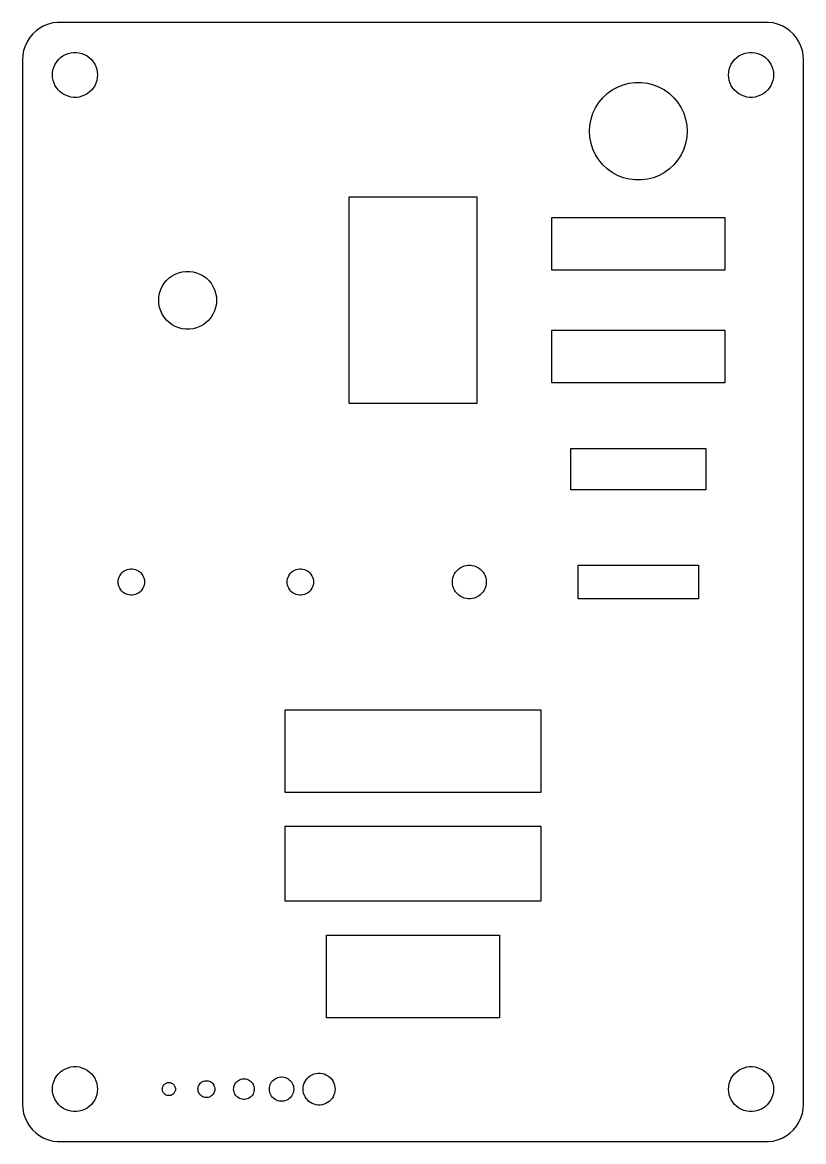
# Model space of a CAD drawing. Header units: metres. Extents: x -52 to 52, y -74 to 3413.
# Drawn here: x -52 to 52, y 1833.5 to 1982.5 of the extents above; entities that cross this region are included whole.
import ezdxf

# ---------------------------------------------------------------- set-up
doc = ezdxf.new("R2010")
doc.units = ezdxf.units.M

msp = doc.modelspace()

# ---------------------------------------------------------------- linework, layer by layer
for p, q in [((-49.6791, 1981.72), (-50.1871, 1981.35)), ((-49.1289, 1982.02), (-49.6791, 1981.72)), ((-48.5451, 1982.26), (-49.1289, 1982.02)), ((-47.9369, 1982.41), (-48.5451, 1982.26)), ((-47.3139, 1982.49), (-47.9369, 1982.41)), ((47.3139, 1982.49), (-47.3139, 1982.49)), ((47.9369, 1982.41), (47.3139, 1982.49)), ((48.5451, 1982.26), (47.9369, 1982.41)), ((49.1289, 1982.02), (48.5451, 1982.26)), ((49.6791, 1981.72), (49.1289, 1982.02)), ((50.1871, 1981.35), (49.6791, 1981.72)), ((-51.0451, 1980.44), (-51.3815, 1979.91)), ((-50.6448, 1980.92), (-51.0451, 1980.44)), ((-50.1871, 1981.35), (-50.6448, 1980.92)), ((50.6448, 1980.92), (50.1871, 1981.35)), ((51.0451, 1980.44), (50.6448, 1980.92)), ((51.3815, 1979.91), (51.0451, 1980.44)), ((-51.8429, 1978.74), (-51.9606, 1978.13)), ((-51.6489, 1979.34), (-51.8429, 1978.74)), ((-51.3815, 1979.91), (-51.6489, 1979.34)), ((-45.5621, 1978.45), (-45.1884, 1978.49)), ((-45.1884, 1978.49), (-44.8116, 1978.49)), ((-44.8116, 1978.49), (-44.4379, 1978.45)), ((44.4379, 1978.45), (44.8116, 1978.49)), ((44.8116, 1978.49), (45.1884, 1978.49)), ((45.1884, 1978.49), (45.5621, 1978.45)), ((51.6489, 1979.34), (51.3815, 1979.91)), ((51.8429, 1978.74), (51.6489, 1979.34)), ((51.9606, 1978.13), (51.8429, 1978.74)), ((-51.9606, 1978.13), (-52, 1977.5)), ((-52, 1977.5), (-52, 1838.5)), ((-47.6289, 1976.95), (-47.427, 1977.26)), ((-47.427, 1977.26), (-47.1869, 1977.55)), ((-47.1869, 1977.55), (-46.9123, 1977.81)), ((-46.9123, 1977.81), (-46.6075, 1978.03)), ((-46.6075, 1978.03), (-46.2773, 1978.21)), ((-46.2773, 1978.21), (-45.927, 1978.35)), ((-45.927, 1978.35), (-45.5621, 1978.45)), ((-44.4379, 1978.45), (-44.0729, 1978.35)), ((-44.0729, 1978.35), (-43.7227, 1978.21)), ((-43.7227, 1978.21), (-43.3925, 1978.03)), ((-43.3925, 1978.03), (-43.0877, 1977.81)), ((-43.0877, 1977.81), (-42.8131, 1977.55)), ((-42.8131, 1977.55), (-42.5729, 1977.26)), ((-42.5729, 1977.26), (-42.3711, 1976.95)), ((42.3711, 1976.95), (42.5729, 1977.26)), ((42.5729, 1977.26), (42.8131, 1977.55)), ((42.8131, 1977.55), (43.0877, 1977.81)), ((43.0877, 1977.81), (43.3925, 1978.03)), ((43.3925, 1978.03), (43.7227, 1978.21)), ((43.7227, 1978.21), (44.0729, 1978.35)), ((44.0729, 1978.35), (44.4379, 1978.45)), ((45.5621, 1978.45), (45.927, 1978.35)), ((45.927, 1978.35), (46.2773, 1978.21)), ((46.2773, 1978.21), (46.6075, 1978.03)), ((46.6075, 1978.03), (46.9123, 1977.81)), ((46.9123, 1977.81), (47.1869, 1977.55)), ((47.1869, 1977.55), (47.427, 1977.26)), ((47.427, 1977.26), (47.6289, 1976.95)), ((52, 1977.5), (51.9606, 1978.13)), ((52, 1838.5), (52, 1977.5)), ((-48, 1975.5), (-47.9763, 1975.88)), ((-47.9763, 1975.12), (-48, 1975.5)), ((-47.9763, 1975.88), (-47.9057, 1976.25)), ((-47.9057, 1976.25), (-47.7893, 1976.6)), ((-47.7893, 1976.6), (-47.6289, 1976.95)), ((-42.3711, 1976.95), (-42.2107, 1976.6)), ((-42.2107, 1976.6), (-42.0942, 1976.25)), ((-42.0942, 1976.25), (-42.0237, 1975.88)), ((-42.0237, 1975.88), (-42, 1975.5)), ((-42, 1975.5), (-42.0237, 1975.12)), ((42, 1975.5), (42.0237, 1975.88)), ((42.0237, 1975.12), (42, 1975.5)), ((42.0237, 1975.88), (42.0942, 1976.25)), ((42.0942, 1976.25), (42.2107, 1976.6)), ((42.2107, 1976.6), (42.3711, 1976.95)), ((47.6289, 1976.95), (47.7893, 1976.6)), ((47.7893, 1976.6), (47.9057, 1976.25)), ((47.9057, 1976.25), (47.9763, 1975.88)), ((47.9763, 1975.88), (48, 1975.5)), ((48, 1975.5), (47.9763, 1975.12)), ((-47.9057, 1974.75), (-47.9763, 1975.12)), ((-47.7893, 1974.4), (-47.9057, 1974.75)), ((-47.6289, 1974.05), (-47.7893, 1974.4)), ((-47.427, 1973.74), (-47.6289, 1974.05)), ((-42.3711, 1974.05), (-42.5729, 1973.74)), ((-42.2107, 1974.4), (-42.3711, 1974.05)), ((-42.0942, 1974.75), (-42.2107, 1974.4)), ((-42.0237, 1975.12), (-42.0942, 1974.75)), ((27.2324, 1973.88), (27.9914, 1974.18)), ((27.9914, 1974.18), (28.782, 1974.38)), ((28.782, 1974.38), (29.5919, 1974.49)), ((29.5919, 1974.49), (30.4081, 1974.49)), ((30.4081, 1974.49), (31.218, 1974.38)), ((31.218, 1974.38), (32.0086, 1974.18)), ((32.0086, 1974.18), (32.7676, 1973.88)), ((42.0942, 1974.75), (42.0237, 1975.12)), ((42.2107, 1974.4), (42.0942, 1974.75)), ((42.3711, 1974.05), (42.2107, 1974.4)), ((42.5729, 1973.74), (42.3711, 1974.05)), ((47.6289, 1974.05), (47.427, 1973.74)), ((47.7893, 1974.4), (47.6289, 1974.05)), ((47.9057, 1974.75), (47.7893, 1974.4)), ((47.9763, 1975.12), (47.9057, 1974.75)), ((-47.1869, 1973.45), (-47.427, 1973.74)), ((-46.9123, 1973.19), (-47.1869, 1973.45)), ((-46.6075, 1972.97), (-46.9123, 1973.19)), ((-46.2773, 1972.79), (-46.6075, 1972.97)), ((-45.927, 1972.65), (-46.2773, 1972.79)), ((-45.5621, 1972.55), (-45.927, 1972.65)), ((-45.1884, 1972.51), (-45.5621, 1972.55)), ((-44.8116, 1972.51), (-45.1884, 1972.51)), ((-44.4379, 1972.55), (-44.8116, 1972.51)), ((-44.0729, 1972.65), (-44.4379, 1972.55)), ((-43.7227, 1972.79), (-44.0729, 1972.65)), ((-43.3925, 1972.97), (-43.7227, 1972.79)), ((-43.0877, 1973.19), (-43.3925, 1972.97)), ((-42.8131, 1973.45), (-43.0877, 1973.19)), ((-42.5729, 1973.74), (-42.8131, 1973.45)), ((25.2617, 1972.45), (25.8567, 1973.01)), ((25.8567, 1973.01), (26.5171, 1973.49)), ((26.5171, 1973.49), (27.2324, 1973.88)), ((32.7676, 1973.88), (33.4829, 1973.49)), ((33.4829, 1973.49), (34.1432, 1973.01)), ((34.1432, 1973.01), (34.7383, 1972.45)), ((42.8131, 1973.45), (42.5729, 1973.74)), ((43.0877, 1973.19), (42.8131, 1973.45)), ((43.3925, 1972.97), (43.0877, 1973.19)), ((43.7227, 1972.79), (43.3925, 1972.97)), ((44.0729, 1972.65), (43.7227, 1972.79)), ((44.4379, 1972.55), (44.0729, 1972.65)), ((44.8116, 1972.51), (44.4379, 1972.55)), ((45.1884, 1972.51), (44.8116, 1972.51)), ((45.5621, 1972.55), (45.1884, 1972.51)), ((45.927, 1972.65), (45.5621, 1972.55)), ((46.2773, 1972.79), (45.927, 1972.65)), ((46.6075, 1972.97), (46.2773, 1972.79)), ((46.9123, 1973.19), (46.6075, 1972.97)), ((47.1869, 1973.45), (46.9123, 1973.19)), ((47.427, 1973.74), (47.1869, 1973.45)), ((23.9565, 1970.39), (24.304, 1971.13)), ((24.304, 1971.13), (24.7414, 1971.82)), ((24.7414, 1971.82), (25.2617, 1972.45)), ((34.7383, 1972.45), (35.2586, 1971.82)), ((35.2586, 1971.82), (35.696, 1971.13)), ((35.696, 1971.13), (36.0435, 1970.39)), ((23.5513, 1968.81), (23.7042, 1969.62)), ((23.7042, 1969.62), (23.9565, 1970.39)), ((36.0435, 1970.39), (36.2958, 1969.62)), ((36.2958, 1969.62), (36.4487, 1968.81)), ((23.5, 1968), (23.5513, 1968.81)), ((36.4487, 1968.81), (36.5, 1968)), ((23.5513, 1967.19), (23.5, 1968)), ((23.7042, 1966.38), (23.5513, 1967.19)), ((36.4487, 1967.19), (36.2958, 1966.38)), ((36.5, 1968), (36.4487, 1967.19)), ((23.9565, 1965.61), (23.7042, 1966.38)), ((24.304, 1964.87), (23.9565, 1965.61)), ((36.0435, 1965.61), (35.696, 1964.87)), ((36.2958, 1966.38), (36.0435, 1965.61)), ((24.7414, 1964.18), (24.304, 1964.87)), ((25.2617, 1963.55), (24.7414, 1964.18)), ((35.2586, 1964.18), (34.7383, 1963.55)), ((35.696, 1964.87), (35.2586, 1964.18)), ((25.8567, 1962.99), (25.2617, 1963.55)), ((26.5171, 1962.51), (25.8567, 1962.99)), ((27.2324, 1962.12), (26.5171, 1962.51)), ((27.9914, 1961.82), (27.2324, 1962.12)), ((32.7676, 1962.12), (32.0086, 1961.82)), ((33.4829, 1962.51), (32.7676, 1962.12)), ((34.1432, 1962.99), (33.4829, 1962.51)), ((34.7383, 1963.55), (34.1432, 1962.99)), ((28.782, 1961.62), (27.9914, 1961.82)), ((29.5919, 1961.51), (28.782, 1961.62)), ((30.4081, 1961.51), (29.5919, 1961.51)), ((31.218, 1961.62), (30.4081, 1961.51)), ((32.0086, 1961.82), (31.218, 1961.62)), ((-8.5, 1931.75), (-8.5, 1959.25)), ((-8.5, 1959.25), (8.5, 1959.25)), ((8.5, 1959.25), (8.5, 1931.75)), ((18.5, 1949.5), (18.5, 1956.5)), ((18.5, 1956.5), (41.5, 1956.5)), ((41.5, 1956.5), (41.5, 1949.5)), ((-32.4541, 1948.47), (-32.0629, 1948.75)), ((-32.0629, 1948.75), (-31.6392, 1948.98)), ((-31.6392, 1948.98), (-31.1897, 1949.16)), ((-31.1897, 1949.16), (-30.7214, 1949.28)), ((-30.7214, 1949.28), (-30.2417, 1949.34)), ((-30.2417, 1949.34), (-29.7583, 1949.34)), ((-29.7583, 1949.34), (-29.2786, 1949.28)), ((-29.2786, 1949.28), (-28.8103, 1949.16)), ((-28.8103, 1949.16), (-28.3607, 1948.98)), ((-28.3607, 1948.98), (-27.9371, 1948.75)), ((-27.9371, 1948.75), (-27.5459, 1948.47)), ((41.5, 1949.5), (18.5, 1949.5)), ((-33.5796, 1946.92), (-33.3738, 1947.35)), ((-33.3738, 1947.35), (-33.1147, 1947.76)), ((-33.1147, 1947.76), (-32.8065, 1948.14)), ((-32.8065, 1948.14), (-32.4541, 1948.47)), ((-27.5459, 1948.47), (-27.1935, 1948.14)), ((-27.1935, 1948.14), (-26.8853, 1947.76)), ((-26.8853, 1947.76), (-26.6262, 1947.35)), ((-26.6262, 1947.35), (-26.4203, 1946.92)), ((-33.85, 1945.5), (-33.8196, 1945.98)), ((-33.8196, 1945.98), (-33.729, 1946.46)), ((-33.729, 1946.46), (-33.5796, 1946.92)), ((-26.4203, 1946.92), (-26.271, 1946.46)), ((-26.271, 1946.46), (-26.1804, 1945.98)), ((-26.1804, 1945.98), (-26.15, 1945.5)), ((-33.8196, 1945.02), (-33.85, 1945.5)), ((-33.729, 1944.54), (-33.8196, 1945.02)), ((-33.5796, 1944.08), (-33.729, 1944.54)), ((-26.271, 1944.54), (-26.4203, 1944.08)), ((-26.1804, 1945.02), (-26.271, 1944.54)), ((-26.15, 1945.5), (-26.1804, 1945.02)), ((-33.3738, 1943.65), (-33.5796, 1944.08)), ((-33.1147, 1943.24), (-33.3738, 1943.65)), ((-32.8065, 1942.86), (-33.1147, 1943.24)), ((-32.4541, 1942.53), (-32.8065, 1942.86)), ((-27.1935, 1942.86), (-27.5459, 1942.53)), ((-26.8853, 1943.24), (-27.1935, 1942.86)), ((-26.6262, 1943.65), (-26.8853, 1943.24)), ((-26.4203, 1944.08), (-26.6262, 1943.65)), ((-32.0629, 1942.25), (-32.4541, 1942.53)), ((-31.6392, 1942.02), (-32.0629, 1942.25)), ((-31.1897, 1941.84), (-31.6392, 1942.02)), ((-30.7214, 1941.72), (-31.1897, 1941.84)), ((-30.2417, 1941.66), (-30.7214, 1941.72)), ((-29.7583, 1941.66), (-30.2417, 1941.66)), ((-29.2786, 1941.72), (-29.7583, 1941.66)), ((-28.8103, 1941.84), (-29.2786, 1941.72)), ((-28.3607, 1942.02), (-28.8103, 1941.84)), ((-27.9371, 1942.25), (-28.3607, 1942.02)), ((-27.5459, 1942.53), (-27.9371, 1942.25)), ((18.5, 1934.5), (18.5, 1941.5)), ((18.5, 1941.5), (41.5, 1941.5)), ((41.5, 1941.5), (41.5, 1934.5)), ((41.5, 1934.5), (18.5, 1934.5)), ((8.5, 1931.75), (-8.5, 1931.75)), ((21, 1920.25), (21, 1925.75)), ((21, 1925.75), (39, 1925.75)), ((39, 1925.75), (39, 1920.25)), ((39, 1920.25), (21, 1920.25)), ((6.29439, 1909.9), (6.54199, 1910.04)), ((6.54199, 1910.04), (6.8047, 1910.14)), ((6.8047, 1910.14), (7.07838, 1910.21)), ((7.07838, 1910.21), (7.35872, 1910.25)), ((7.35872, 1910.25), (7.64127, 1910.25)), ((7.64127, 1910.25), (7.9216, 1910.21)), ((7.9216, 1910.21), (8.19528, 1910.14)), ((8.19528, 1910.14), (8.45799, 1910.04)), ((8.45799, 1910.04), (8.7056, 1909.9)), ((22, 1905.75), (22, 1910.25)), ((22, 1910.25), (38, 1910.25)), ((38, 1910.25), (38, 1905.75)), ((-39.2362, 1908.22), (-39.195, 1908.44)), ((-39.195, 1908.44), (-39.1271, 1908.64)), ((-39.1271, 1908.64), (-39.0335, 1908.84)), ((-39.0335, 1908.84), (-38.9158, 1909.03)), ((-38.9158, 1909.03), (-38.7757, 1909.2)), ((-38.7757, 1909.2), (-38.6155, 1909.35)), ((-38.6155, 1909.35), (-38.4377, 1909.48)), ((-38.4377, 1909.48), (-38.2451, 1909.58)), ((-38.2451, 1909.58), (-38.0408, 1909.66)), ((-38.0408, 1909.66), (-37.8279, 1909.72)), ((-37.8279, 1909.72), (-37.6099, 1909.75)), ((-37.6099, 1909.75), (-37.3901, 1909.75)), ((-37.3901, 1909.75), (-37.1721, 1909.72)), ((-37.1721, 1909.72), (-36.9592, 1909.66)), ((-36.9592, 1909.66), (-36.7549, 1909.58)), ((-36.7549, 1909.58), (-36.5623, 1909.48)), ((-36.5623, 1909.48), (-36.3845, 1909.35)), ((-36.3845, 1909.35), (-36.2243, 1909.2)), ((-36.2243, 1909.2), (-36.0842, 1909.03)), ((-36.0842, 1909.03), (-35.9665, 1908.84)), ((-35.9665, 1908.84), (-35.8729, 1908.64)), ((-35.8729, 1908.64), (-35.805, 1908.44)), ((-35.805, 1908.44), (-35.7638, 1908.22)), ((-16.7362, 1908.22), (-16.695, 1908.44)), ((-16.695, 1908.44), (-16.6271, 1908.64)), ((-16.6271, 1908.64), (-16.5335, 1908.84)), ((-16.5335, 1908.84), (-16.4158, 1909.03)), ((-16.4158, 1909.03), (-16.2757, 1909.2)), ((-16.2757, 1909.2), (-16.1155, 1909.35)), ((-16.1155, 1909.35), (-15.9377, 1909.48)), ((-15.9377, 1909.48), (-15.7451, 1909.58)), ((-15.7451, 1909.58), (-15.5408, 1909.66)), ((-15.5408, 1909.66), (-15.3279, 1909.72)), ((-15.3279, 1909.72), (-15.1099, 1909.75)), ((-15.1099, 1909.75), (-14.8901, 1909.75)), ((-14.8901, 1909.75), (-14.6721, 1909.72)), ((-14.6721, 1909.72), (-14.4592, 1909.66)), ((-14.4592, 1909.66), (-14.2549, 1909.58)), ((-14.2549, 1909.58), (-14.0623, 1909.48)), ((-14.0623, 1909.48), (-13.8845, 1909.35)), ((-13.8845, 1909.35), (-13.7243, 1909.2)), ((-13.7243, 1909.2), (-13.5842, 1909.03)), ((-13.5842, 1909.03), (-13.4665, 1908.84)), ((-13.4665, 1908.84), (-13.3729, 1908.64)), ((-13.3729, 1908.64), (-13.305, 1908.44)), ((-13.305, 1908.44), (-13.2638, 1908.22)), ((5.26773, 1908.28), (5.32068, 1908.56)), ((5.32068, 1908.56), (5.40799, 1908.83)), ((5.40799, 1908.83), (5.52831, 1909.08)), ((5.52831, 1909.08), (5.6797, 1909.32)), ((5.6797, 1909.32), (5.85982, 1909.54)), ((5.85982, 1909.54), (6.0658, 1909.73)), ((6.0658, 1909.73), (6.29439, 1909.9)), ((8.7056, 1909.9), (8.93419, 1909.73)), ((8.93419, 1909.73), (9.14017, 1909.54)), ((9.14017, 1909.54), (9.32028, 1909.32)), ((9.32028, 1909.32), (9.47168, 1909.08)), ((9.47168, 1909.08), (9.592, 1908.83)), ((9.592, 1908.83), (9.67931, 1908.56)), ((9.67931, 1908.56), (9.73225, 1908.28)), ((-39.25, 1908), (-39.2362, 1908.22)), ((-39.2362, 1907.78), (-39.25, 1908)), ((-39.195, 1907.56), (-39.2362, 1907.78)), ((-39.1271, 1907.36), (-39.195, 1907.56)), ((-39.0335, 1907.16), (-39.1271, 1907.36)), ((-38.9158, 1906.97), (-39.0335, 1907.16)), ((-38.7757, 1906.8), (-38.9158, 1906.97)), ((-36.0842, 1906.97), (-36.2243, 1906.8)), ((-35.9665, 1907.16), (-36.0842, 1906.97)), ((-35.8729, 1907.36), (-35.9665, 1907.16)), ((-35.805, 1907.56), (-35.8729, 1907.36)), ((-35.7638, 1907.78), (-35.805, 1907.56)), ((-35.7638, 1908.22), (-35.75, 1908)), ((-35.75, 1908), (-35.7638, 1907.78)), ((-16.75, 1908), (-16.7362, 1908.22)), ((-16.7362, 1907.78), (-16.75, 1908)), ((-16.695, 1907.56), (-16.7362, 1907.78)), ((-16.6271, 1907.36), (-16.695, 1907.56)), ((-16.5335, 1907.16), (-16.6271, 1907.36)), ((-16.4158, 1906.97), (-16.5335, 1907.16)), ((-16.2757, 1906.8), (-16.4158, 1906.97)), ((-13.5842, 1906.97), (-13.7243, 1906.8)), ((-13.4665, 1907.16), (-13.5842, 1906.97)), ((-13.3729, 1907.36), (-13.4665, 1907.16)), ((-13.305, 1907.56), (-13.3729, 1907.36)), ((-13.2638, 1907.78), (-13.305, 1907.56)), ((-13.2638, 1908.22), (-13.25, 1908)), ((-13.25, 1908), (-13.2638, 1907.78)), ((5.25, 1908), (5.26773, 1908.28)), ((5.26773, 1907.72), (5.25, 1908)), ((5.32068, 1907.44), (5.26773, 1907.72)), ((5.40799, 1907.17), (5.32068, 1907.44)), ((5.52831, 1906.92), (5.40799, 1907.17)), ((9.592, 1907.17), (9.47168, 1906.92)), ((9.67931, 1907.44), (9.592, 1907.17)), ((9.73225, 1907.72), (9.67931, 1907.44)), ((9.73225, 1908.28), (9.75, 1908)), ((9.75, 1908), (9.73225, 1907.72)), ((-38.6155, 1906.65), (-38.7757, 1906.8)), ((-38.4377, 1906.52), (-38.6155, 1906.65)), ((-38.2451, 1906.42), (-38.4377, 1906.52)), ((-38.0408, 1906.34), (-38.2451, 1906.42)), ((-37.8279, 1906.28), (-38.0408, 1906.34)), ((-37.6099, 1906.25), (-37.8279, 1906.28)), ((-37.3901, 1906.25), (-37.6099, 1906.25)), ((-37.1721, 1906.28), (-37.3901, 1906.25)), ((-36.9592, 1906.34), (-37.1721, 1906.28)), ((-36.7549, 1906.42), (-36.9592, 1906.34)), ((-36.5623, 1906.52), (-36.7549, 1906.42)), ((-36.3845, 1906.65), (-36.5623, 1906.52)), ((-36.2243, 1906.8), (-36.3845, 1906.65)), ((-16.1155, 1906.65), (-16.2757, 1906.8)), ((-15.9377, 1906.52), (-16.1155, 1906.65)), ((-15.7451, 1906.42), (-15.9377, 1906.52)), ((-15.5408, 1906.34), (-15.7451, 1906.42)), ((-15.3279, 1906.28), (-15.5408, 1906.34)), ((-15.1099, 1906.25), (-15.3279, 1906.28)), ((-14.8901, 1906.25), (-15.1099, 1906.25)), ((-14.6721, 1906.28), (-14.8901, 1906.25)), ((-14.4592, 1906.34), (-14.6721, 1906.28)), ((-14.2549, 1906.42), (-14.4592, 1906.34)), ((-14.0623, 1906.52), (-14.2549, 1906.42)), ((-13.8845, 1906.65), (-14.0623, 1906.52)), ((-13.7243, 1906.8), (-13.8845, 1906.65)), ((5.6797, 1906.68), (5.52831, 1906.92)), ((5.85982, 1906.46), (5.6797, 1906.68)), ((6.0658, 1906.27), (5.85982, 1906.46)), ((6.29439, 1906.1), (6.0658, 1906.27)), ((6.54199, 1905.96), (6.29439, 1906.1)), ((6.8047, 1905.86), (6.54199, 1905.96)), ((7.07838, 1905.79), (6.8047, 1905.86)), ((7.35872, 1905.75), (7.07838, 1905.79)), ((7.64127, 1905.75), (7.35872, 1905.75)), ((7.9216, 1905.79), (7.64127, 1905.75)), ((8.19528, 1905.86), (7.9216, 1905.79)), ((8.45799, 1905.96), (8.19528, 1905.86)), ((8.7056, 1906.1), (8.45799, 1905.96)), ((8.93419, 1906.27), (8.7056, 1906.1)), ((9.14017, 1906.46), (8.93419, 1906.27)), ((9.32028, 1906.68), (9.14017, 1906.46)), ((9.47168, 1906.92), (9.32028, 1906.68)), ((38, 1905.75), (22, 1905.75)), ((-17, 1880), (-17, 1891)), ((-17, 1891), (17, 1891)), ((17, 1891), (17, 1880)), ((17, 1880), (-17, 1880)), ((-17, 1865.5), (-17, 1875.5)), ((-17, 1875.5), (17, 1875.5)), ((17, 1875.5), (17, 1865.5)), ((17, 1865.5), (-17, 1865.5)), ((-11.5, 1850), (-11.5, 1861)), ((-11.5, 1861), (11.5, 1861)), ((11.5, 1861), (11.5, 1850)), ((11.5, 1850), (-11.5, 1850)), ((-46.9123, 1842.81), (-46.6075, 1843.03)), ((-46.6075, 1843.03), (-46.2773, 1843.21)), ((-46.2773, 1843.21), (-45.927, 1843.35)), ((-45.927, 1843.35), (-45.5621, 1843.45)), ((-45.5621, 1843.45), (-45.1884, 1843.49)), ((-45.1884, 1843.49), (-44.8116, 1843.49)), ((-44.8116, 1843.49), (-44.4379, 1843.45)), ((-44.4379, 1843.45), (-44.0729, 1843.35)), ((-44.0729, 1843.35), (-43.7227, 1843.21)), ((-43.7227, 1843.21), (-43.3925, 1843.03)), ((-43.3925, 1843.03), (-43.0877, 1842.81)), ((43.0877, 1842.81), (43.3925, 1843.03)), ((43.3925, 1843.03), (43.7227, 1843.21)), ((43.7227, 1843.21), (44.0729, 1843.35)), ((44.0729, 1843.35), (44.4379, 1843.45)), ((44.4379, 1843.45), (44.8116, 1843.49)), ((44.8116, 1843.49), (45.1884, 1843.49)), ((45.1884, 1843.49), (45.5621, 1843.45)), ((45.5621, 1843.45), (45.927, 1843.35)), ((45.927, 1843.35), (46.2773, 1843.21)), ((46.2773, 1843.21), (46.6075, 1843.03)), ((46.6075, 1843.03), (46.9123, 1842.81)), ((-47.9057, 1841.25), (-47.7893, 1841.6)), ((-47.7893, 1841.6), (-47.6289, 1841.95)), ((-47.6289, 1841.95), (-47.427, 1842.26)), ((-47.427, 1842.26), (-47.1869, 1842.55)), ((-47.1869, 1842.55), (-46.9123, 1842.81)), ((-43.0877, 1842.81), (-42.8131, 1842.55)), ((-42.8131, 1842.55), (-42.5729, 1842.26)), ((-42.5729, 1842.26), (-42.3711, 1841.95)), ((-42.3711, 1841.95), (-42.2107, 1841.6)), ((-42.2107, 1841.6), (-42.0942, 1841.25)), ((-28.2171, 1841.37), (-28.1028, 1841.45)), ((-28.1028, 1841.45), (-27.979, 1841.52)), ((-27.979, 1841.52), (-27.8476, 1841.57)), ((-27.8476, 1841.57), (-27.7108, 1841.61)), ((-27.7108, 1841.61), (-27.5706, 1841.62)), ((-27.5706, 1841.62), (-27.4294, 1841.62)), ((-27.4294, 1841.62), (-27.2892, 1841.61)), ((-27.2892, 1841.61), (-27.1523, 1841.57)), ((-27.1523, 1841.57), (-27.021, 1841.52)), ((-27.021, 1841.52), (-26.8972, 1841.45)), ((-26.8972, 1841.45), (-26.7829, 1841.37)), ((-23.6124, 1841.31), (-23.5023, 1841.44)), ((-23.5023, 1841.44), (-23.3764, 1841.56)), ((-23.3764, 1841.56), (-23.2368, 1841.66)), ((-23.2368, 1841.66), (-23.0854, 1841.74)), ((-23.0854, 1841.74), (-22.9249, 1841.81)), ((-22.9249, 1841.81), (-22.7576, 1841.85)), ((-22.7576, 1841.85), (-22.5863, 1841.87)), ((-22.5863, 1841.87), (-22.4137, 1841.87)), ((-22.4137, 1841.87), (-22.2423, 1841.85)), ((-22.2423, 1841.85), (-22.0751, 1841.81)), ((-22.0751, 1841.81), (-21.9146, 1841.74)), ((-21.9146, 1841.74), (-21.7632, 1841.66)), ((-21.7632, 1841.66), (-21.6235, 1841.56)), ((-21.6235, 1841.56), (-21.4977, 1841.44)), ((-21.4977, 1841.44), (-21.3876, 1841.31)), ((-18.924, 1841.28), (-18.8147, 1841.46)), ((-18.8147, 1841.46), (-18.6846, 1841.61)), ((-18.6846, 1841.61), (-18.5358, 1841.75)), ((-18.5358, 1841.75), (-18.3707, 1841.87)), ((-18.3707, 1841.87), (-18.1919, 1841.97)), ((-18.1919, 1841.97), (-18.0022, 1842.05)), ((-18.0022, 1842.05), (-17.8045, 1842.1)), ((-17.8045, 1842.1), (-17.602, 1842.12)), ((-17.602, 1842.12), (-17.398, 1842.12)), ((-17.398, 1842.12), (-17.1955, 1842.1)), ((-17.1955, 1842.1), (-16.9978, 1842.05)), ((-16.9978, 1842.05), (-16.8081, 1841.97)), ((-16.8081, 1841.97), (-16.6293, 1841.87)), ((-16.6293, 1841.87), (-16.4642, 1841.75)), ((-16.4642, 1841.75), (-16.3154, 1841.61)), ((-16.3154, 1841.61), (-16.1853, 1841.46)), ((-16.1853, 1841.46), (-16.076, 1841.28)), ((-14.4758, 1841.28), (-14.3621, 1841.52)), ((-14.3621, 1841.52), (-14.2191, 1841.75)), ((-14.2191, 1841.75), (-14.0491, 1841.95)), ((-14.0491, 1841.95), (-13.8545, 1842.14)), ((-13.8545, 1842.14), (-13.6386, 1842.29)), ((-13.6386, 1842.29), (-13.4048, 1842.42)), ((-13.4048, 1842.42), (-13.1566, 1842.52)), ((-13.1566, 1842.52), (-12.8982, 1842.59)), ((-12.8982, 1842.59), (-12.6334, 1842.62)), ((-12.6334, 1842.62), (-12.3666, 1842.62)), ((-12.3666, 1842.62), (-12.1018, 1842.59)), ((-12.1018, 1842.59), (-11.8433, 1842.52)), ((-11.8433, 1842.52), (-11.5952, 1842.42)), ((-11.5952, 1842.42), (-11.3614, 1842.29)), ((-11.3614, 1842.29), (-11.1455, 1842.14)), ((-11.1455, 1842.14), (-10.9509, 1841.95)), ((-10.9509, 1841.95), (-10.7808, 1841.75)), ((-10.7808, 1841.75), (-10.6378, 1841.52)), ((-10.6378, 1841.52), (-10.5242, 1841.28)), ((42.0942, 1841.25), (42.2107, 1841.6)), ((42.2107, 1841.6), (42.3711, 1841.95)), ((42.3711, 1841.95), (42.5729, 1842.26)), ((42.5729, 1842.26), (42.8131, 1842.55)), ((42.8131, 1842.55), (43.0877, 1842.81)), ((46.9123, 1842.81), (47.1869, 1842.55)), ((47.1869, 1842.55), (47.427, 1842.26)), ((47.427, 1842.26), (47.6289, 1841.95)), ((47.6289, 1841.95), (47.7893, 1841.6)), ((47.7893, 1841.6), (47.9057, 1841.25)), ((-48, 1840.5), (-47.9763, 1840.88)), ((-47.9763, 1840.12), (-48, 1840.5)), ((-47.9763, 1840.88), (-47.9057, 1841.25)), ((-47.9057, 1839.75), (-47.9763, 1840.12)), ((-42.0942, 1841.25), (-42.0237, 1840.88)), ((-42.0237, 1840.12), (-42.0942, 1839.75)), ((-42.0237, 1840.88), (-42, 1840.5)), ((-42, 1840.5), (-42.0237, 1840.12)), ((-33.375, 1840.5), (-33.3681, 1840.61)), ((-33.3681, 1840.39), (-33.375, 1840.5)), ((-33.3681, 1840.61), (-33.3475, 1840.72)), ((-33.3475, 1840.28), (-33.3681, 1840.39)), ((-33.3475, 1840.72), (-33.3136, 1840.82)), ((-33.3136, 1840.18), (-33.3475, 1840.28)), ((-33.3136, 1840.82), (-33.2668, 1840.92)), ((-33.2668, 1840.08), (-33.3136, 1840.18)), ((-33.2668, 1840.92), (-33.2079, 1841.01)), ((-33.2079, 1839.99), (-33.2668, 1840.08)), ((-33.2079, 1841.01), (-33.1378, 1841.1)), ((-33.1378, 1839.9), (-33.2079, 1839.99)), ((-33.1378, 1841.1), (-33.0577, 1841.17)), ((-33.0577, 1841.17), (-32.9688, 1841.24)), ((-32.9688, 1841.24), (-32.8726, 1841.29)), ((-32.8726, 1841.29), (-32.7704, 1841.33)), ((-32.7704, 1841.33), (-32.664, 1841.36)), ((-32.664, 1841.36), (-32.5549, 1841.37)), ((-32.5549, 1841.37), (-32.4451, 1841.37)), ((-32.4451, 1841.37), (-32.336, 1841.36)), ((-32.336, 1841.36), (-32.2296, 1841.33)), ((-32.2296, 1841.33), (-32.1274, 1841.29)), ((-32.1274, 1841.29), (-32.0311, 1841.24)), ((-32.0311, 1841.24), (-31.9422, 1841.17)), ((-31.9422, 1841.17), (-31.8622, 1841.1)), ((-31.8622, 1841.1), (-31.7921, 1841.01)), ((-31.7921, 1839.99), (-31.8622, 1839.9)), ((-31.7921, 1841.01), (-31.7332, 1840.92)), ((-31.7332, 1840.08), (-31.7921, 1839.99)), ((-31.7332, 1840.92), (-31.6864, 1840.82)), ((-31.6864, 1840.18), (-31.7332, 1840.08)), ((-31.6864, 1840.82), (-31.6525, 1840.72)), ((-31.6525, 1840.28), (-31.6864, 1840.18)), ((-31.6525, 1840.72), (-31.6319, 1840.61)), ((-31.6319, 1840.39), (-31.6525, 1840.28)), ((-31.6319, 1840.61), (-31.625, 1840.5)), ((-31.625, 1840.5), (-31.6319, 1840.39)), ((-28.625, 1840.5), (-28.6161, 1840.64)), ((-28.6161, 1840.36), (-28.625, 1840.5)), ((-28.6161, 1840.64), (-28.5896, 1840.78)), ((-28.5896, 1840.22), (-28.6161, 1840.36)), ((-28.5896, 1840.78), (-28.546, 1840.91)), ((-28.546, 1840.09), (-28.5896, 1840.22)), ((-28.546, 1840.91), (-28.4858, 1841.04)), ((-28.4858, 1839.96), (-28.546, 1840.09)), ((-28.4858, 1841.04), (-28.4101, 1841.16)), ((-28.4101, 1839.84), (-28.4858, 1839.96)), ((-28.4101, 1841.16), (-28.3201, 1841.27)), ((-28.3201, 1841.27), (-28.2171, 1841.37)), ((-26.7829, 1841.37), (-26.6799, 1841.27)), ((-26.6799, 1841.27), (-26.5898, 1841.16)), ((-26.5898, 1841.16), (-26.5141, 1841.04)), ((-26.5141, 1839.96), (-26.5898, 1839.84)), ((-26.5141, 1841.04), (-26.454, 1840.91)), ((-26.454, 1840.09), (-26.5141, 1839.96)), ((-26.454, 1840.91), (-26.4103, 1840.78)), ((-26.4103, 1840.22), (-26.454, 1840.09)), ((-26.4103, 1840.78), (-26.3839, 1840.64)), ((-26.3839, 1840.36), (-26.4103, 1840.22)), ((-26.3839, 1840.64), (-26.375, 1840.5)), ((-26.375, 1840.5), (-26.3839, 1840.36)), ((-23.875, 1840.5), (-23.8642, 1840.67)), ((-23.8642, 1840.33), (-23.875, 1840.5)), ((-23.8642, 1840.67), (-23.8318, 1840.84)), ((-23.8318, 1840.16), (-23.8642, 1840.33)), ((-23.8318, 1840.84), (-23.7784, 1841.01)), ((-23.7784, 1839.99), (-23.8318, 1840.16)), ((-23.7784, 1841.01), (-23.7049, 1841.16)), ((-23.7049, 1839.84), (-23.7784, 1839.99)), ((-23.7049, 1841.16), (-23.6124, 1841.31)), ((-21.3876, 1841.31), (-21.2951, 1841.16)), ((-21.2951, 1841.16), (-21.2216, 1841.01)), ((-21.2216, 1839.99), (-21.2951, 1839.84)), ((-21.2216, 1841.01), (-21.1682, 1840.84)), ((-21.1682, 1840.16), (-21.2216, 1839.99)), ((-21.1682, 1840.84), (-21.1358, 1840.67)), ((-21.1358, 1840.33), (-21.1682, 1840.16)), ((-21.1358, 1840.67), (-21.125, 1840.5)), ((-21.125, 1840.5), (-21.1358, 1840.33)), ((-19.125, 1840.5), (-19.1122, 1840.7)), ((-19.1122, 1840.3), (-19.125, 1840.5)), ((-19.1122, 1840.7), (-19.0739, 1840.9)), ((-19.0739, 1840.1), (-19.1122, 1840.3)), ((-19.0739, 1840.9), (-19.0109, 1841.1)), ((-19.0109, 1839.9), (-19.0739, 1840.1)), ((-19.0109, 1841.1), (-18.924, 1841.28)), ((-16.076, 1841.28), (-15.9891, 1841.1)), ((-15.9891, 1841.1), (-15.926, 1840.9)), ((-15.926, 1840.1), (-15.9891, 1839.9)), ((-15.926, 1840.9), (-15.8878, 1840.7)), ((-15.8878, 1840.3), (-15.926, 1840.1)), ((-15.8878, 1840.7), (-15.875, 1840.5)), ((-15.875, 1840.5), (-15.8878, 1840.3)), ((-14.625, 1840.5), (-14.6082, 1840.77)), ((-14.6082, 1840.23), (-14.625, 1840.5)), ((-14.6082, 1840.77), (-14.5582, 1841.03)), ((-14.5582, 1839.97), (-14.6082, 1840.23)), ((-14.5582, 1841.03), (-14.4758, 1841.28)), ((-14.4758, 1839.72), (-14.5582, 1839.97)), ((-10.5242, 1841.28), (-10.4418, 1841.03)), ((-10.4418, 1839.97), (-10.5242, 1839.72)), ((-10.4418, 1841.03), (-10.3918, 1840.77)), ((-10.3918, 1840.23), (-10.4418, 1839.97)), ((-10.3918, 1840.77), (-10.375, 1840.5)), ((-10.375, 1840.5), (-10.3918, 1840.23)), ((42, 1840.5), (42.0237, 1840.88)), ((42.0237, 1840.12), (42, 1840.5)), ((42.0237, 1840.88), (42.0942, 1841.25)), ((42.0942, 1839.75), (42.0237, 1840.12)), ((47.9057, 1841.25), (47.9763, 1840.88)), ((47.9763, 1840.12), (47.9057, 1839.75)), ((47.9763, 1840.88), (48, 1840.5)), ((48, 1840.5), (47.9763, 1840.12)), ((-52, 1838.5), (-51.9606, 1837.87)), ((-47.7893, 1839.4), (-47.9057, 1839.75)), ((-47.6289, 1839.05), (-47.7893, 1839.4)), ((-47.427, 1838.74), (-47.6289, 1839.05)), ((-47.1869, 1838.45), (-47.427, 1838.74)), ((-46.9123, 1838.19), (-47.1869, 1838.45)), ((-42.8131, 1838.45), (-43.0877, 1838.19)), ((-42.5729, 1838.74), (-42.8131, 1838.45)), ((-42.3711, 1839.05), (-42.5729, 1838.74)), ((-42.2107, 1839.4), (-42.3711, 1839.05)), ((-42.0942, 1839.75), (-42.2107, 1839.4)), ((-33.0577, 1839.83), (-33.1378, 1839.9)), ((-32.9688, 1839.76), (-33.0577, 1839.83)), ((-32.8726, 1839.71), (-32.9688, 1839.76)), ((-32.7704, 1839.67), (-32.8726, 1839.71)), ((-32.664, 1839.64), (-32.7704, 1839.67)), ((-32.5549, 1839.63), (-32.664, 1839.64)), ((-32.4451, 1839.63), (-32.5549, 1839.63)), ((-32.336, 1839.64), (-32.4451, 1839.63)), ((-32.2296, 1839.67), (-32.336, 1839.64)), ((-32.1274, 1839.71), (-32.2296, 1839.67)), ((-32.0311, 1839.76), (-32.1274, 1839.71)), ((-31.9422, 1839.83), (-32.0311, 1839.76)), ((-31.8622, 1839.9), (-31.9422, 1839.83)), ((-28.3201, 1839.73), (-28.4101, 1839.84)), ((-28.2171, 1839.63), (-28.3201, 1839.73)), ((-28.1028, 1839.55), (-28.2171, 1839.63)), ((-27.979, 1839.48), (-28.1028, 1839.55)), ((-27.8476, 1839.43), (-27.979, 1839.48)), ((-27.7108, 1839.39), (-27.8476, 1839.43)), ((-27.5706, 1839.38), (-27.7108, 1839.39)), ((-27.4294, 1839.38), (-27.5706, 1839.38)), ((-27.2892, 1839.39), (-27.4294, 1839.38)), ((-27.1523, 1839.43), (-27.2892, 1839.39)), ((-27.021, 1839.48), (-27.1523, 1839.43)), ((-26.8972, 1839.55), (-27.021, 1839.48)), ((-26.7829, 1839.63), (-26.8972, 1839.55)), ((-26.6799, 1839.73), (-26.7829, 1839.63)), ((-26.5898, 1839.84), (-26.6799, 1839.73)), ((-23.6124, 1839.69), (-23.7049, 1839.84)), ((-23.5023, 1839.56), (-23.6124, 1839.69)), ((-23.3764, 1839.44), (-23.5023, 1839.56)), ((-23.2368, 1839.34), (-23.3764, 1839.44)), ((-23.0854, 1839.26), (-23.2368, 1839.34)), ((-22.9249, 1839.19), (-23.0854, 1839.26)), ((-22.7576, 1839.15), (-22.9249, 1839.19)), ((-22.5863, 1839.13), (-22.7576, 1839.15)), ((-22.4137, 1839.13), (-22.5863, 1839.13)), ((-22.2423, 1839.15), (-22.4137, 1839.13)), ((-22.0751, 1839.19), (-22.2423, 1839.15)), ((-21.9146, 1839.26), (-22.0751, 1839.19)), ((-21.7632, 1839.34), (-21.9146, 1839.26)), ((-21.6235, 1839.44), (-21.7632, 1839.34)), ((-21.4977, 1839.56), (-21.6235, 1839.44)), ((-21.3876, 1839.69), (-21.4977, 1839.56)), ((-21.2951, 1839.84), (-21.3876, 1839.69)), ((-18.924, 1839.72), (-19.0109, 1839.9)), ((-18.8147, 1839.54), (-18.924, 1839.72)), ((-18.6846, 1839.39), (-18.8147, 1839.54)), ((-18.5358, 1839.25), (-18.6846, 1839.39)), ((-18.3707, 1839.13), (-18.5358, 1839.25)), ((-18.1919, 1839.03), (-18.3707, 1839.13)), ((-18.0022, 1838.95), (-18.1919, 1839.03)), ((-17.8045, 1838.9), (-18.0022, 1838.95)), ((-17.602, 1838.88), (-17.8045, 1838.9)), ((-17.398, 1838.88), (-17.602, 1838.88)), ((-17.1955, 1838.9), (-17.398, 1838.88)), ((-16.9978, 1838.95), (-17.1955, 1838.9)), ((-16.8081, 1839.03), (-16.9978, 1838.95)), ((-16.6293, 1839.13), (-16.8081, 1839.03)), ((-16.4642, 1839.25), (-16.6293, 1839.13)), ((-16.3154, 1839.39), (-16.4642, 1839.25)), ((-16.1853, 1839.54), (-16.3154, 1839.39)), ((-16.076, 1839.72), (-16.1853, 1839.54)), ((-15.9891, 1839.9), (-16.076, 1839.72)), ((-14.3621, 1839.48), (-14.4758, 1839.72)), ((-14.2191, 1839.25), (-14.3621, 1839.48)), ((-14.0491, 1839.05), (-14.2191, 1839.25)), ((-13.8545, 1838.86), (-14.0491, 1839.05)), ((-13.6386, 1838.71), (-13.8545, 1838.86)), ((-13.4048, 1838.58), (-13.6386, 1838.71)), ((-13.1566, 1838.48), (-13.4048, 1838.58)), ((-12.8982, 1838.41), (-13.1566, 1838.48)), ((-11.8433, 1838.48), (-12.1018, 1838.41)), ((-11.5952, 1838.58), (-11.8433, 1838.48)), ((-11.3614, 1838.71), (-11.5952, 1838.58)), ((-11.1455, 1838.86), (-11.3614, 1838.71)), ((-10.9509, 1839.05), (-11.1455, 1838.86)), ((-10.7808, 1839.25), (-10.9509, 1839.05)), ((-10.6378, 1839.48), (-10.7808, 1839.25)), ((-10.5242, 1839.72), (-10.6378, 1839.48)), ((42.2107, 1839.4), (42.0942, 1839.75)), ((42.3711, 1839.05), (42.2107, 1839.4)), ((42.5729, 1838.74), (42.3711, 1839.05)), ((42.8131, 1838.45), (42.5729, 1838.74)), ((43.0877, 1838.19), (42.8131, 1838.45)), ((47.1869, 1838.45), (46.9123, 1838.19)), ((47.427, 1838.74), (47.1869, 1838.45)), ((47.6289, 1839.05), (47.427, 1838.74)), ((47.7893, 1839.4), (47.6289, 1839.05)), ((47.9057, 1839.75), (47.7893, 1839.4)), ((51.9606, 1837.87), (52, 1838.5)), ((-51.9606, 1837.87), (-51.8429, 1837.26)), ((-51.8429, 1837.26), (-51.6489, 1836.66)), ((-46.6075, 1837.97), (-46.9123, 1838.19)), ((-46.2773, 1837.79), (-46.6075, 1837.97)), ((-45.927, 1837.65), (-46.2773, 1837.79)), ((-45.5621, 1837.55), (-45.927, 1837.65)), ((-45.1884, 1837.51), (-45.5621, 1837.55)), ((-44.8116, 1837.51), (-45.1884, 1837.51)), ((-44.4379, 1837.55), (-44.8116, 1837.51)), ((-44.0729, 1837.65), (-44.4379, 1837.55)), ((-43.7227, 1837.79), (-44.0729, 1837.65)), ((-43.3925, 1837.97), (-43.7227, 1837.79)), ((-43.0877, 1838.19), (-43.3925, 1837.97)), ((-12.6334, 1838.38), (-12.8982, 1838.41)), ((-12.3666, 1838.38), (-12.6334, 1838.38)), ((-12.1018, 1838.41), (-12.3666, 1838.38)), ((43.3925, 1837.97), (43.0877, 1838.19)), ((43.7227, 1837.79), (43.3925, 1837.97)), ((44.0729, 1837.65), (43.7227, 1837.79)), ((44.4379, 1837.55), (44.0729, 1837.65)), ((44.8116, 1837.51), (44.4379, 1837.55)), ((45.1884, 1837.51), (44.8116, 1837.51)), ((45.5621, 1837.55), (45.1884, 1837.51)), ((45.927, 1837.65), (45.5621, 1837.55)), ((46.2773, 1837.79), (45.927, 1837.65)), ((46.6075, 1837.97), (46.2773, 1837.79)), ((46.9123, 1838.19), (46.6075, 1837.97)), ((51.6489, 1836.66), (51.8429, 1837.26)), ((51.8429, 1837.26), (51.9606, 1837.87)), ((-51.6489, 1836.66), (-51.3815, 1836.09)), ((-51.3815, 1836.09), (-51.0451, 1835.56)), ((-51.0451, 1835.56), (-50.6448, 1835.08)), ((50.6448, 1835.08), (51.0451, 1835.56)), ((51.0451, 1835.56), (51.3815, 1836.09)), ((51.3815, 1836.09), (51.6489, 1836.66)), ((-50.6448, 1835.08), (-50.1871, 1834.65)), ((-50.1871, 1834.65), (-49.6791, 1834.28)), ((-49.6791, 1834.28), (-49.1289, 1833.98)), ((-49.1289, 1833.98), (-48.5451, 1833.74)), ((48.5451, 1833.74), (49.1289, 1833.98)), ((49.1289, 1833.98), (49.6791, 1834.28)), ((49.6791, 1834.28), (50.1871, 1834.65)), ((50.1871, 1834.65), (50.6448, 1835.08)), ((-48.5451, 1833.74), (-47.9369, 1833.59)), ((-47.9369, 1833.59), (-47.3139, 1833.51)), ((-47.3139, 1833.51), (47.3139, 1833.51)), ((47.3139, 1833.51), (47.9369, 1833.59)), ((47.9369, 1833.59), (48.5451, 1833.74))]:
    msp.add_line(p, q)

doc.saveas('drawing.dxf')
